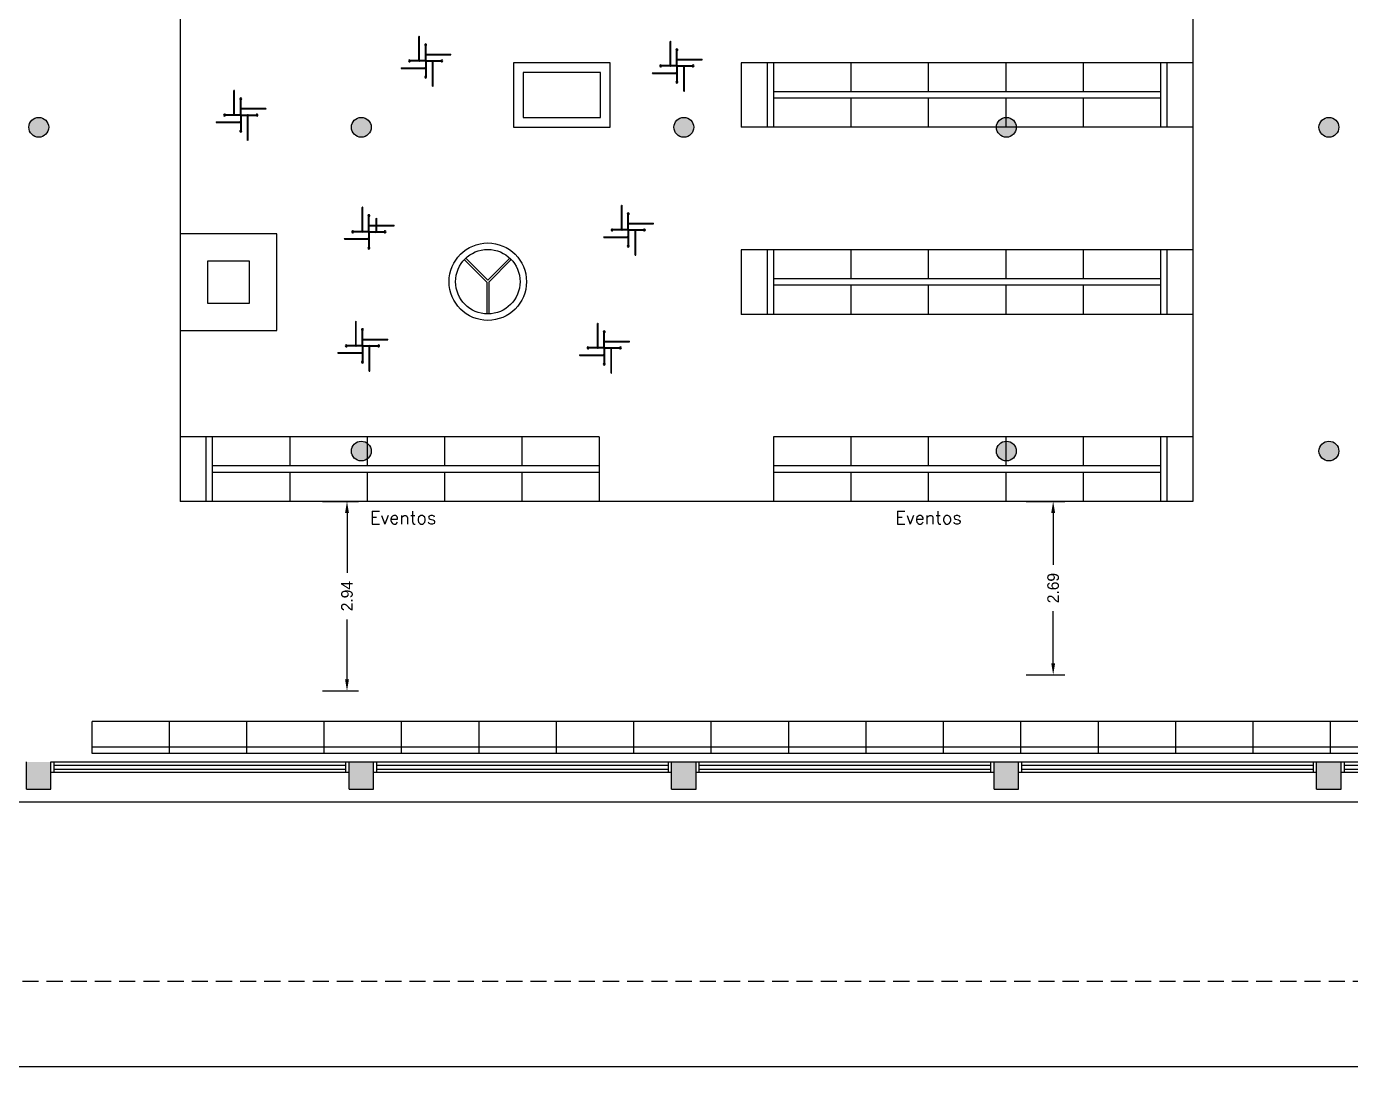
# Model space of a CAD drawing. Header units: metres. Extents: x 95 to 486, y 2972 to 3465.
# Drawn here: x 186.5 to 207.02, y 3177.5 to 3193.99 of the extents above; entities that cross this region are included whole.
import ezdxf

# ---------------------------------------------------------------- set-up
doc = ezdxf.new("R2010")
doc.units = ezdxf.units.M
doc.linetypes.add('HIDDEN', pattern=[0.375, 0.25, -0.125])
for name, color, linetype in [('0_HOJA-CARATULA', 7, 'Continuous'), ('0_MUROS', 7, 'Continuous'), ('0_PUERTAS-VENTANAS', 3, 'Continuous'), ('C_COTAS', 5, 'Continuous'), ('E_GONDOLAS', 1, 'Continuous'), ('T_TEXTOS', 3, 'Continuous')]:
    doc.layers.add(name, color=color, linetype=linetype)
doc.styles.add('ROMANS', font='romans.shx', dxfattribs={"width": 0.8, "height": 0.15})
doc.dimstyles.new('STANDARD$0', dxfattribs={"dimtxt": 0.2, "dimasz": 0.18, "dimexe": 0.18, "dimexo": 0.0625, "dimgap": 0.09, "dimtad": 0, "dimzin": 0, "dimdsep": 46, "dimtxsty": 'ROMANS', "dimblk": 'OBLIQUE', "dimsah": 1, "dimcen": 0.09, "dimse1": 1, "dimse2": 1, "dimadec": 0, "dimazin": 0, "dimtfac": 1, "dimtofl": 0, "dimtmove": 0, "dimatfit": 3, "dimldrblk": 'OBLIQUE', "dimfxl": 1, "dimtolj": 1, "dimtzin": 0, "dimarcsym": 0})

# ---------------------------------------------------------------- blocks, each defined once
blk = doc.blocks.new('*D213')
at = {"layer": 'C_COTAS', "color": 0, "lineweight": -2, "transparency": 16777216}
for p, q in [((191.085, 3186.624), (191.645, 3186.624)), ((191.465, 3186.444), (191.465, 3185.514)), ((191.465, 3183.864), (191.465, 3184.794)), ((191.085, 3183.684), (191.645, 3183.684))]:
    blk.add_line(p, q, dxfattribs=at)
at = {"layer": 'C_COTAS', "color": 0, "transparency": 16777216}
for points in [[(191.435, 3186.444), (191.495, 3186.444), (191.465, 3186.624)], [(191.435, 3183.864), (191.495, 3183.864), (191.465, 3183.684)]]:
    blk.add_solid(points, dxfattribs=at)
at = {"layer": 'DEFPOINTS', "color": 0, "transparency": 16777216}
for p in [(191.023, 3186.624), (191.023, 3183.684), (191.465, 3183.684)]:
    blk.add_point(p, dxfattribs=at)
at = {"layer": 'C_COTAS', "color": 0, "transparency": 16777216, "insert": (191.465, 3185.154), "char_height": 0.18, "attachment_point": 5, "rotation": 90}
blk.add_mtext('\\A1;2.94', dxfattribs=at)
blk = doc.blocks.new('*D214')
at = {"layer": 'C_COTAS', "color": 0, "lineweight": -2, "transparency": 16777216}
for p, q in [((201.995, 3186.624), (202.592, 3186.624)), ((202.412, 3186.444), (202.412, 3185.639)), ((202.412, 3184.114), (202.412, 3184.919)), ((201.995, 3183.934), (202.592, 3183.934))]:
    blk.add_line(p, q, dxfattribs=at)
at = {"layer": 'C_COTAS', "color": 0, "transparency": 16777216}
for points in [[(202.382, 3186.444), (202.442, 3186.444), (202.412, 3186.624)], [(202.382, 3184.114), (202.442, 3184.114), (202.412, 3183.934)]]:
    blk.add_solid(points, dxfattribs=at)
at = {"layer": 'DEFPOINTS', "color": 0, "transparency": 16777216}
for p in [(201.932, 3186.624), (202.412, 3186.624), (201.932, 3183.934)]:
    blk.add_point(p, dxfattribs=at)
at = {"layer": 'C_COTAS', "color": 0, "transparency": 16777216, "insert": (202.412, 3185.279), "char_height": 0.18, "attachment_point": 5, "rotation": 90}
blk.add_mtext('\\A1;2.69', dxfattribs=at)

msp = doc.modelspace()

# ---------------------------------------------------------------- hatches: boundary and pattern name
at = {"layer": '0_MUROS'}
h = msp.add_hatch(color=256, dxfattribs=at)
h.paths.add_polyline_path([(186.5321, 3192.4236, 1), (186.8401, 3192.4236, 1)])
h.paths.add_polyline_path([(186.5321, 3197.1436, 1), (186.8401, 3197.1436, 1)])
h.paths.add_polyline_path([(191.5321, 3192.4236, 1), (191.8401, 3192.4236, 1)])
h.paths.add_polyline_path([(196.5321, 3192.4236, 1), (196.8401, 3192.4236, 1)])
h = msp.add_hatch(color=256, dxfattribs=at)
h.paths.add_polyline_path([(191.7761, 3187.5286, 0.6113715), (191.5321, 3187.4036, 0.6113715), (191.7761, 3187.2787)])
h.paths.add_polyline_path([(201.6761, 3187.5573, 0.3953067), (201.5321, 3187.4036, 0.3953067), (201.6761, 3187.2499)])
h.paths.add_polyline_path([(191.7761, 3187.5286), (191.7761, 3187.2787, 0.2411787), (191.8401, 3187.4036, 0.2411787)])
h.paths.add_polyline_path([(201.6761, 3187.5573), (201.6761, 3187.2499, 0.4333766), (201.8401, 3187.4036, 0.4333766)])
h.paths.add_polyline_path([(201.8401, 3192.4236), (201.5321, 3192.4236, 1)])
h.paths.add_polyline_path([(206.5321, 3192.4236, 1), (206.8401, 3192.4236, 1)])
h.paths.add_polyline_path([(201.6761, 3192.5773), (201.6761, 3192.4236), (201.8401, 3192.4236, 0.4333766)])
h.paths.add_polyline_path([(206.8401, 3187.4036, 1), (206.5321, 3187.4036, 1)])
h.paths.add_polyline_path([(201.6761, 3192.5773, 0.3953067), (201.5321, 3192.4236), (201.6761, 3192.4236)])
h = msp.add_hatch(color=256, dxfattribs=at)
h.paths.add_polyline_path([(186.8761, 3182.5836), (186.4961, 3182.5836), (186.4961, 3182.1636), (186.8761, 3182.1636)])
h.paths.add_polyline_path([(191.8761, 3182.5836), (191.4961, 3182.5836), (191.4961, 3182.1636), (191.8761, 3182.1636)])
h.paths.add_polyline_path([(196.8761, 3182.5836), (196.4961, 3182.5836), (196.4961, 3182.1636), (196.8761, 3182.1636)])
h.paths.add_polyline_path([(201.8761, 3182.5836), (201.4961, 3182.5836), (201.4961, 3182.1636), (201.8761, 3182.1636)])
h.paths.add_polyline_path([(206.8761, 3182.5836), (206.4961, 3182.5836), (206.4961, 3182.1636), (206.8761, 3182.1636)])

# ---------------------------------------------------------------- linework, layer by layer
at = {"layer": '0_HOJA-CARATULA'}
msp.add_circle((196.2281, 3222.4589), 101.1095, dxfattribs=at)
at = {"layer": '0_MUROS', "color": 5}
for p, q in [((188.8761, 3205.0236), (188.8761, 3186.6236)), ((204.5761, 3205.0236), (204.5761, 3186.6236)), ((204.5761, 3186.6236), (188.8761, 3186.6236))]:
    msp.add_line(p, q, dxfattribs=at)
at = {"layer": '0_MUROS'}
for p, q in [((186.4961, 3182.1636), (186.4961, 3182.5836)), ((186.8761, 3182.1636), (186.8761, 3182.5836)), ((186.9261, 3182.4236), (186.9261, 3182.5836)), ((191.4461, 3182.4236), (191.4461, 3182.5836)), ((191.4961, 3182.5836), (191.8761, 3182.5836)), ((191.4961, 3182.1636), (191.4961, 3182.5836)), ((191.8761, 3182.1636), (191.8761, 3182.5836)), ((191.9261, 3182.4236), (191.9261, 3182.5836)), ((196.4461, 3182.4236), (196.4461, 3182.5836)), ((196.4961, 3182.5836), (196.8761, 3182.5836)), ((196.4961, 3182.1636), (196.4961, 3182.5836)), ((196.8761, 3182.1636), (196.8761, 3182.5836)), ((196.9261, 3182.4236), (196.9261, 3182.5836)), ((201.4461, 3182.4236), (201.4461, 3182.5836)), ((201.4961, 3182.5836), (201.8761, 3182.5836)), ((201.4961, 3182.1636), (201.4961, 3182.5836)), ((201.8761, 3182.1636), (201.8761, 3182.5836)), ((201.9261, 3182.4236), (201.9261, 3182.5836)), ((206.4461, 3182.4236), (206.4461, 3182.5836)), ((206.4961, 3182.5836), (206.8761, 3182.5836)), ((206.4961, 3182.1636), (206.4961, 3182.5836)), ((206.8761, 3182.1636), (206.8761, 3182.5836)), ((206.9261, 3182.4236), (206.9261, 3182.5836)), ((186.4961, 3182.1636), (186.8761, 3182.1636)), ((191.4961, 3182.1636), (191.8761, 3182.1636)), ((196.4961, 3182.1636), (196.8761, 3182.1636)), ((201.4961, 3182.1636), (201.8761, 3182.1636)), ((206.4961, 3182.1636), (206.8761, 3182.1636))]:
    msp.add_line(p, q, dxfattribs=at)
at = {"layer": '0_MUROS', "color": 2}
msp.add_line((171.9461, 3181.9636), (211.6561, 3181.9636), dxfattribs=at)
at = {"layer": '0_MUROS', "color": 2, "linetype": 'HIDDEN'}
msp.add_line((170.308, 3179.1836), (216.8061, 3179.1836), dxfattribs=at)
at = {"layer": '0_MUROS', "color": 4}
msp.add_line((138.4561, 3177.8636), (234.8661, 3177.8636), dxfattribs=at)
at = {"layer": '0_MUROS'}
for centre in [(186.6861, 3192.4236), (191.6861, 3192.4236), (196.6861, 3192.4236), (201.6861, 3192.4236), (206.6861, 3192.4236), (191.6861, 3187.4036), (201.6861, 3187.4036), (206.6861, 3187.4036)]:
    msp.add_circle(centre, 0.154, dxfattribs=at)
at = {"layer": '0_PUERTAS-VENTANAS'}
for p, q in [((186.8761, 3182.5836), (191.4961, 3182.5836)), ((186.8761, 3182.4236), (191.4961, 3182.4236)), ((186.9261, 3182.5336), (191.4461, 3182.5336)), ((186.9261, 3182.4736), (191.4461, 3182.4736)), ((191.8761, 3182.5836), (196.4961, 3182.5836)), ((191.8761, 3182.4236), (196.4961, 3182.4236)), ((191.9261, 3182.5336), (196.4461, 3182.5336)), ((191.9261, 3182.4736), (196.4461, 3182.4736)), ((196.8761, 3182.5836), (201.4961, 3182.5836)), ((196.8761, 3182.4236), (201.4961, 3182.4236)), ((196.9261, 3182.5336), (201.4461, 3182.5336)), ((196.9261, 3182.4736), (201.4461, 3182.4736)), ((201.8761, 3182.5836), (206.4961, 3182.5836)), ((201.8761, 3182.4236), (206.4961, 3182.4236)), ((201.9261, 3182.5336), (206.4461, 3182.5336)), ((201.9261, 3182.4736), (206.4461, 3182.4736)), ((206.8761, 3182.5836), (211.4961, 3182.5836)), ((206.8761, 3182.4236), (211.4961, 3182.4236)), ((206.9261, 3182.5336), (211.4461, 3182.5336)), ((206.9261, 3182.4736), (211.4461, 3182.4736))]:
    msp.add_line(p, q, dxfattribs=at)
at = {"layer": 'E_GONDOLAS'}
for p, q in [((192.5794, 3193.4574), (192.5794, 3193.832)), ((192.5894, 3193.4674), (192.5894, 3193.8347)), ((192.6794, 3193.4574), (192.6794, 3193.7033)), ((192.6894, 3193.5574), (192.6894, 3193.7033)), ((196.4742, 3193.3802), (196.4742, 3193.7548)), ((196.4842, 3193.3902), (196.4842, 3193.7575)), ((192.6894, 3193.5574), (193.074, 3193.5574)), ((192.6894, 3193.4574), (192.6894, 3193.5374)), ((192.6994, 3193.5474), (193.0767, 3193.5474)), ((196.5742, 3193.3802), (196.5742, 3193.6261)), ((196.5842, 3193.4802), (196.5842, 3193.6261)), ((192.3022, 3193.3474), (192.6694, 3193.3474)), ((192.3049, 3193.3374), (192.6794, 3193.3374)), ((192.5794, 3193.4574), (192.4335, 3193.4574)), ((192.6794, 3193.4474), (192.4335, 3193.4474)), ((192.6794, 3193.4574), (192.5994, 3193.4574)), ((192.6794, 3193.4474), (192.6894, 3193.4574)), ((192.6894, 3193.4474), (192.6794, 3193.4574)), ((192.6794, 3193.4474), (192.6794, 3193.3574)), ((192.6794, 3193.3374), (192.6794, 3193.2015)), ((192.6894, 3193.4574), (192.9354, 3193.4574)), ((192.6894, 3193.4474), (192.7794, 3193.4474)), ((192.6894, 3193.4474), (192.6894, 3193.2015)), ((192.7894, 3193.0601), (192.7894, 3193.4374)), ((192.7994, 3193.4474), (192.9354, 3193.4474)), ((192.7994, 3193.0628), (192.7994, 3193.4474)), ((196.4742, 3193.3802), (196.3283, 3193.3802)), ((196.5742, 3193.3702), (196.3283, 3193.3702)), ((196.5742, 3193.3802), (196.4942, 3193.3802)), ((196.5742, 3193.3702), (196.5842, 3193.3802)), ((196.5842, 3193.3702), (196.5742, 3193.3802)), ((196.5742, 3193.3702), (196.5742, 3193.2802)), ((196.5842, 3193.4802), (196.9687, 3193.4802)), ((196.5842, 3193.3802), (196.5842, 3193.4602)), ((196.5842, 3193.3802), (196.8301, 3193.3802)), ((196.5842, 3193.3702), (196.6742, 3193.3702)), ((196.5842, 3193.3702), (196.5842, 3193.1243)), ((196.5942, 3193.4702), (196.9715, 3193.4702)), ((196.6842, 3192.9829), (196.6842, 3193.3602)), ((196.6942, 3193.3702), (196.8301, 3193.3702)), ((196.6942, 3192.9856), (196.6942, 3193.3702)), ((197.5761, 3193.4236), (197.5761, 3192.4236)), ((204.5761, 3193.4236), (197.5761, 3193.4236)), ((197.5761, 3193.4236), (197.5761, 3192.4236)), ((199.2761, 3193.4236), (199.2761, 3192.9736)), ((200.4761, 3193.4236), (200.4761, 3192.9736)), ((201.6761, 3193.4236), (201.6761, 3192.9736)), ((202.8761, 3193.4236), (202.8761, 3192.9736)), ((204.5761, 3193.4236), (204.5761, 3192.4236)), ((196.1969, 3193.2702), (196.5642, 3193.2702)), ((196.1996, 3193.2602), (196.5742, 3193.2602)), ((196.5742, 3193.2602), (196.5742, 3193.1243)), ((189.713, 3192.6187), (189.713, 3192.9933)), ((189.723, 3192.6287), (189.723, 3192.996)), ((199.2761, 3192.8736), (199.2761, 3192.4236)), ((200.4761, 3192.8736), (200.4761, 3192.4236)), ((201.6761, 3192.8736), (201.6761, 3192.4236)), ((202.8761, 3192.8736), (202.8761, 3192.4236)), ((189.813, 3192.6187), (189.813, 3192.8646)), ((189.823, 3192.7187), (189.823, 3192.8646)), ((189.823, 3192.7187), (190.2076, 3192.7187)), ((189.823, 3192.6187), (189.823, 3192.6987)), ((189.833, 3192.7087), (190.2103, 3192.7087)), ((189.4357, 3192.5087), (189.803, 3192.5087)), ((189.4384, 3192.4987), (189.813, 3192.4987)), ((189.713, 3192.6187), (189.5671, 3192.6187)), ((189.813, 3192.6087), (189.5671, 3192.6087)), ((189.813, 3192.6187), (189.733, 3192.6187)), ((189.813, 3192.6087), (189.823, 3192.6187)), ((189.823, 3192.6087), (189.813, 3192.6187)), ((189.813, 3192.6087), (189.813, 3192.5187)), ((189.813, 3192.4987), (189.813, 3192.3628)), ((189.823, 3192.6187), (190.0689, 3192.6187)), ((189.823, 3192.6087), (189.913, 3192.6087)), ((189.823, 3192.6087), (189.823, 3192.3628)), ((189.923, 3192.2214), (189.923, 3192.5987)), ((189.933, 3192.6087), (190.0689, 3192.6087)), ((189.933, 3192.2241), (189.933, 3192.6087)), ((204.5761, 3192.4236), (197.5761, 3192.4236)), ((191.6995, 3190.8078), (191.6995, 3191.1824)), ((191.7095, 3190.8178), (191.7095, 3191.1851)), ((191.7995, 3190.8078), (191.7995, 3191.0537)), ((191.8095, 3190.9078), (191.8095, 3191.0537)), ((195.7197, 3190.8366), (195.7197, 3191.2112)), ((195.7297, 3190.8466), (195.7297, 3191.2139)), ((195.8197, 3190.8366), (195.8197, 3191.0825)), ((195.8297, 3190.9366), (195.8297, 3191.0825)), ((191.8095, 3190.9078), (192.1941, 3190.9078)), ((191.8095, 3190.8078), (191.8095, 3190.8878)), ((191.8195, 3190.8978), (192.1968, 3190.8978)), ((191.9095, 3191.0105), (191.9095, 3190.7878)), ((191.9195, 3191.0132), (191.9195, 3190.7978)), ((195.7197, 3190.8366), (195.5738, 3190.8366)), ((195.8197, 3190.8266), (195.5738, 3190.8266)), ((195.8197, 3190.8366), (195.7397, 3190.8366)), ((195.8197, 3190.8266), (195.8297, 3190.8366)), ((195.8297, 3190.8266), (195.8197, 3190.8366)), ((195.8197, 3190.8266), (195.8197, 3190.7366)), ((195.8297, 3190.9366), (196.2143, 3190.9366)), ((195.8297, 3190.8366), (195.8297, 3190.9166)), ((195.8297, 3190.8366), (196.0756, 3190.8366)), ((195.8297, 3190.8266), (195.9197, 3190.8266)), ((195.8297, 3190.8266), (195.8297, 3190.5807)), ((195.8397, 3190.9266), (196.217, 3190.9266)), ((195.9297, 3190.4393), (195.9297, 3190.8166)), ((195.9397, 3190.8266), (196.0756, 3190.8266)), ((195.9397, 3190.4421), (195.9397, 3190.8266)), ((191.4222, 3190.6978), (191.7895, 3190.6978)), ((191.425, 3190.6878), (191.7995, 3190.6878)), ((191.6995, 3190.8078), (191.5536, 3190.8078)), ((191.7995, 3190.7978), (191.5536, 3190.7978)), ((191.7995, 3190.8078), (191.7195, 3190.8078)), ((191.7995, 3190.7978), (191.8095, 3190.8078)), ((191.8095, 3190.7978), (191.7995, 3190.8078)), ((191.7995, 3190.7978), (191.7995, 3190.7078)), ((191.7995, 3190.6878), (191.7995, 3190.5519)), ((191.8095, 3190.8078), (192.0554, 3190.8078)), ((191.8095, 3190.7978), (191.8995, 3190.7978)), ((191.8095, 3190.7978), (191.8095, 3190.5519)), ((191.9195, 3190.7978), (192.0554, 3190.7978)), ((195.4424, 3190.7266), (195.8097, 3190.7266)), ((195.4451, 3190.7166), (195.8197, 3190.7166)), ((195.8197, 3190.7166), (195.8197, 3190.5807)), ((197.5761, 3190.5236), (197.5761, 3189.5236)), ((204.5761, 3190.5236), (197.5761, 3190.5236)), ((197.5761, 3190.5236), (197.5761, 3189.5236)), ((199.2761, 3190.5236), (199.2761, 3190.0736)), ((200.4761, 3190.5236), (200.4761, 3190.0736)), ((201.6761, 3190.5236), (201.6761, 3190.0736)), ((202.8761, 3190.5236), (202.8761, 3190.0736)), ((204.5761, 3190.5236), (204.5761, 3189.5236)), ((193.6326, 3190.0236), (193.2835, 3190.3728)), ((193.6476, 3190.051), (193.3047, 3190.394)), ((193.6476, 3190.051), (193.9906, 3190.394)), ((193.6626, 3190.0236), (194.0118, 3190.3728)), ((193.6326, 3190.0236), (193.6326, 3189.5298)), ((193.6626, 3190.0236), (193.6626, 3189.5298)), ((199.2761, 3189.9736), (199.2761, 3189.5236)), ((200.4761, 3189.9736), (200.4761, 3189.5236)), ((201.6761, 3189.9736), (201.6761, 3189.5236)), ((202.8761, 3189.9736), (202.8761, 3189.5236)), ((191.5993, 3189.0395), (191.5993, 3189.4141)), ((191.6093, 3189.0495), (191.6093, 3189.4168)), ((195.3473, 3189.0072), (195.3473, 3189.3818)), ((195.3573, 3189.0172), (195.3573, 3189.3845)), ((204.5761, 3189.5236), (197.5761, 3189.5236)), ((191.6993, 3189.0395), (191.6993, 3189.2854)), ((191.7093, 3189.1395), (191.7093, 3189.2854)), ((195.4473, 3189.0072), (195.4473, 3189.2531)), ((195.4573, 3189.1072), (195.4573, 3189.2531)), ((191.5993, 3189.0395), (191.4534, 3189.0395)), ((191.6993, 3189.0295), (191.4534, 3189.0295)), ((191.6993, 3189.0395), (191.6193, 3189.0395)), ((191.6993, 3189.0295), (191.7093, 3189.0395)), ((191.7093, 3189.0295), (191.6993, 3189.0395)), ((191.6993, 3189.0295), (191.6993, 3188.9395)), ((191.7093, 3189.1395), (192.0939, 3189.1395)), ((191.7093, 3189.0395), (191.7093, 3189.1195)), ((191.7093, 3189.0395), (191.9552, 3189.0395)), ((191.7093, 3189.0295), (191.7993, 3189.0295)), ((191.7093, 3189.0295), (191.7093, 3188.7836)), ((191.7193, 3189.1295), (192.0966, 3189.1295)), ((191.8093, 3188.6422), (191.8093, 3189.0195)), ((191.8193, 3189.0295), (191.9552, 3189.0295)), ((191.8193, 3188.6449), (191.8193, 3189.0295)), ((195.3473, 3189.0072), (195.2014, 3189.0072)), ((195.4473, 3188.9972), (195.2014, 3188.9972)), ((195.4473, 3189.0072), (195.3673, 3189.0072)), ((195.4573, 3188.9972), (195.4473, 3189.0072)), ((195.4473, 3188.9972), (195.4573, 3189.0072)), ((195.4473, 3188.9972), (195.4473, 3188.9072)), ((195.4573, 3189.1072), (195.8418, 3189.1072)), ((195.4573, 3189.0072), (195.4573, 3189.0872)), ((195.4573, 3189.0072), (195.7032, 3189.0072)), ((195.4573, 3188.9972), (195.4573, 3188.7513)), ((195.4573, 3188.9972), (195.5473, 3188.9972)), ((195.4673, 3189.0972), (195.8446, 3189.0972)), ((195.5573, 3188.6099), (195.5573, 3188.9872)), ((195.5673, 3188.6126), (195.5673, 3188.9972)), ((195.5673, 3188.9972), (195.7032, 3188.9972)), ((191.322, 3188.9295), (191.6893, 3188.9295)), ((191.3247, 3188.9195), (191.6993, 3188.9195)), ((191.6993, 3188.9195), (191.6993, 3188.7836)), ((195.07, 3188.8972), (195.4373, 3188.8972)), ((195.0727, 3188.8872), (195.4473, 3188.8872)), ((195.4473, 3188.8872), (195.4473, 3188.7513)), ((195.3761, 3187.6236), (188.8761, 3187.6236)), ((188.8761, 3187.6236), (188.8761, 3186.6236)), ((190.5761, 3187.6236), (190.5761, 3187.1736)), ((191.7761, 3187.6236), (191.7761, 3187.1736)), ((192.9761, 3187.6236), (192.9761, 3187.1736)), ((194.1761, 3187.6236), (194.1761, 3187.1736)), ((195.3761, 3187.6236), (195.3761, 3186.6236)), ((198.0761, 3187.6236), (198.0761, 3186.6236)), ((204.5761, 3187.6236), (198.0761, 3187.6236)), ((198.0761, 3187.6236), (198.0761, 3186.6236)), ((199.2761, 3187.6236), (199.2761, 3187.1736)), ((200.4761, 3187.6236), (200.4761, 3187.1736)), ((201.6761, 3187.6236), (201.6761, 3187.1736)), ((202.8761, 3187.6236), (202.8761, 3187.1736)), ((204.5761, 3187.6236), (204.5761, 3186.6236)), ((190.5761, 3187.0736), (190.5761, 3186.6236)), ((191.7761, 3187.0736), (191.7761, 3186.6236)), ((192.9761, 3187.0736), (192.9761, 3186.6236)), ((194.1761, 3187.0736), (194.1761, 3186.6236)), ((199.2761, 3187.0736), (199.2761, 3186.6236)), ((200.4761, 3187.0736), (200.4761, 3186.6236)), ((201.6761, 3187.0736), (201.6761, 3186.6236)), ((202.8761, 3187.0736), (202.8761, 3186.6236)), ((195.3761, 3186.6236), (188.8761, 3186.6236)), ((204.5761, 3186.6236), (198.0761, 3186.6236)), ((197.1118, 3183.2121), (187.5118, 3183.2121)), ((187.5118, 3182.7121), (187.5118, 3183.2121)), ((188.7118, 3182.7121), (188.7118, 3183.2121)), ((189.9118, 3182.7121), (189.9118, 3183.2121)), ((191.1118, 3182.7121), (191.1118, 3183.2121)), ((192.3118, 3182.7121), (192.3118, 3183.2121)), ((193.5118, 3182.7121), (193.5118, 3183.2121)), ((194.7118, 3182.7121), (194.7118, 3183.2121)), ((211.5118, 3183.2121), (195.9118, 3183.2121)), ((195.9118, 3182.7121), (195.9118, 3183.2121)), ((195.9118, 3182.7121), (195.9118, 3183.2121)), ((197.1118, 3182.7121), (197.1118, 3183.2121)), ((197.1118, 3182.7121), (197.1118, 3183.2121)), ((198.3118, 3182.7121), (198.3118, 3183.2121)), ((199.5118, 3182.7121), (199.5118, 3183.2121)), ((200.7118, 3182.7121), (200.7118, 3183.2121)), ((201.9118, 3182.7121), (201.9118, 3183.2121)), ((203.1118, 3182.7121), (203.1118, 3183.2121)), ((204.3118, 3182.7121), (204.3118, 3183.2121)), ((205.5118, 3182.7121), (205.5118, 3183.2121)), ((206.7118, 3182.7121), (206.7118, 3183.2121)), ((197.1118, 3182.8121), (187.5118, 3182.8121)), ((211.5118, 3182.8121), (195.9118, 3182.8121)), ((197.1118, 3182.7121), (187.5118, 3182.7121)), ((211.5118, 3182.7121), (195.9118, 3182.7121))]:
    msp.add_line(p, q, dxfattribs=at)
at = {"layer": 'E_GONDOLAS', "color": 3}
for p, q in [((197.9761, 3193.4236), (197.9761, 3192.4236)), ((198.0761, 3193.4236), (198.0761, 3192.4236)), ((204.0761, 3193.4236), (204.0761, 3192.4236)), ((204.1761, 3193.4236), (204.1761, 3192.4236)), ((204.0761, 3192.9736), (198.0761, 3192.9736)), ((204.0761, 3192.8736), (198.0761, 3192.8736)), ((197.9761, 3190.5236), (197.9761, 3189.5236)), ((198.0761, 3190.5236), (198.0761, 3189.5236)), ((204.0761, 3190.5236), (204.0761, 3189.5236)), ((204.1761, 3190.5236), (204.1761, 3189.5236)), ((204.0761, 3190.0736), (198.0761, 3190.0736)), ((204.0761, 3189.9736), (198.0761, 3189.9736)), ((189.2761, 3187.6236), (189.2761, 3186.6236)), ((189.3761, 3187.6236), (189.3761, 3186.6236)), ((195.3761, 3187.6236), (195.3761, 3186.6236)), ((198.0761, 3187.6236), (198.0761, 3186.6236)), ((204.0761, 3187.6236), (204.0761, 3186.6236)), ((204.1761, 3187.6236), (204.1761, 3186.6236)), ((195.3761, 3187.1736), (189.3761, 3187.1736)), ((204.0761, 3187.1736), (198.0761, 3187.1736)), ((195.3761, 3187.0736), (189.3761, 3187.0736)), ((204.0761, 3187.0736), (198.0761, 3187.0736))]:
    msp.add_line(p, q, dxfattribs=at)
at = {"layer": 'E_GONDOLAS'}
for points in [[(194.0455, 3192.4236), (195.5455, 3192.4236), (195.5455, 3193.4236), (194.0455, 3193.4236)], [(194.1955, 3192.5736), (195.3955, 3192.5736), (195.3955, 3193.2736), (194.1955, 3193.2736)], [(188.8761, 3189.2736), (190.3761, 3189.2736), (190.3761, 3190.7736), (188.8761, 3190.7736)], [(189.3011, 3189.6986), (189.9511, 3189.6986), (189.9511, 3190.3486), (189.3011, 3190.3486)]]:
    msp.add_lwpolyline(points, close=True, dxfattribs=at)
for radius in [0.6, 0.5]:
    msp.add_circle((193.6476, 3190.0298), radius, dxfattribs=at)
for centre, radius, start, end in [((192.6894, 3193.4474), 0.4, 104.47751, 105.96201), ((192.6844, 3193.7034), 0.0152, 289.16494, 250.83506), ((192.6844, 3193.4524), 0.251, 88.85836, 91.14164), ((196.5842, 3193.3702), 0.4, 104.47751, 105.96201), ((192.6894, 3193.5474), 0.01, 90, 180), ((192.6994, 3193.5374), 0.01, 90, 180), ((192.6894, 3193.4474), 0.4, 14.47751, 15.96201), ((196.5792, 3193.6261), 0.0152, 289.16494, 250.83506), ((196.5792, 3193.3752), 0.251, 88.85836, 91.14164), ((192.6894, 3193.4474), 0.4, 194.47751, 195.96201), ((192.4335, 3193.4524), 0.0152, 19.16494, 340.83506), ((192.6844, 3193.4524), 0.251, 178.85836, 181.14164), ((192.5894, 3193.4574), 0.01, 180, 270), ((192.5994, 3193.4674), 0.01, 180, 270), ((192.6694, 3193.3574), 0.01, 270, 0), ((192.6794, 3193.3474), 0.01, 270, 0), ((192.7794, 3193.4374), 0.01, 0, 90), ((192.7894, 3193.4474), 0.01, 0, 90), ((192.9354, 3193.4524), 0.0152, 199.16494, 160.83506), ((192.6844, 3193.4524), 0.251, 358.85836, 1.14164), ((196.3282, 3193.3752), 0.0152, 19.16494, 340.83506), ((196.5792, 3193.3752), 0.251, 178.85836, 181.14164), ((196.4842, 3193.3802), 0.01, 180, 270), ((196.4942, 3193.3902), 0.01, 180, 270), ((196.5642, 3193.2802), 0.01, 270, 0), ((196.5842, 3193.4702), 0.01, 90, 180), ((196.5942, 3193.4602), 0.01, 90, 180), ((196.6742, 3193.3602), 0.01, 0, 90), ((196.6842, 3193.3702), 0.01, 0, 90), ((196.8301, 3193.3752), 0.0152, 199.16494, 160.83506), ((196.5792, 3193.3752), 0.251, 358.85836, 1.14164), ((196.5842, 3193.3702), 0.4, 14.47751, 15.96201), ((192.6844, 3193.2015), 0.0152, 109.16494, 70.83506), ((192.6844, 3193.4524), 0.251, 268.85836, 271.14164), ((196.5842, 3193.3702), 0.4, 194.47751, 195.96201), ((196.5792, 3193.1242), 0.0152, 109.16494, 70.83506), ((196.5742, 3193.2702), 0.01, 270, 0), ((196.5792, 3193.3752), 0.251, 268.85836, 271.14164), ((189.823, 3192.6087), 0.4, 104.47751, 105.96201), ((189.818, 3192.8646), 0.0152, 289.16494, 250.83506), ((192.6894, 3193.4474), 0.4, 284.47751, 285.96201), ((196.5842, 3193.3702), 0.4, 284.47751, 285.96201), ((189.818, 3192.6137), 0.251, 88.85836, 91.14164), ((189.823, 3192.7087), 0.01, 90, 180), ((189.833, 3192.6987), 0.01, 90, 180), ((189.823, 3192.6087), 0.4, 14.47751, 15.96201), ((189.823, 3192.6087), 0.4, 194.47751, 195.96201), ((189.5671, 3192.6137), 0.0152, 19.16494, 340.83506), ((189.818, 3192.6137), 0.251, 178.85836, 181.14164), ((189.723, 3192.6187), 0.01, 180, 270), ((189.733, 3192.6287), 0.01, 180, 270), ((189.803, 3192.5187), 0.01, 270, 0), ((189.813, 3192.5087), 0.01, 270, 0), ((189.913, 3192.5987), 0.01, 0, 90), ((189.923, 3192.6087), 0.01, 0, 90), ((190.069, 3192.6137), 0.0152, 199.16494, 160.83506), ((189.818, 3192.6137), 0.251, 358.85836, 1.14164), ((189.818, 3192.3627), 0.0152, 109.16494, 70.83506), ((189.818, 3192.6137), 0.251, 268.85836, 271.14164), ((189.823, 3192.6087), 0.4, 284.47751, 285.96201), ((191.8095, 3190.7978), 0.4, 104.47751, 105.96201), ((191.8045, 3191.0537), 0.0152, 289.16494, 250.83506), ((191.8045, 3190.8028), 0.251, 88.85836, 91.14164), ((195.8297, 3190.8266), 0.4, 104.47751, 105.96201), ((195.8247, 3191.0826), 0.0152, 289.16494, 250.83506), ((195.8247, 3190.8316), 0.251, 88.85836, 91.14164), ((191.5536, 3190.8028), 0.0152, 19.16494, 340.83506), ((191.7195, 3190.8178), 0.01, 180, 270), ((191.8095, 3190.8978), 0.01, 90, 180), ((191.8195, 3190.8878), 0.01, 90, 180), ((191.8095, 3191.3978), 0.4, 284.47751, 285.96201), ((192.0555, 3190.8028), 0.0152, 199.16494, 160.83506), ((191.8095, 3190.7978), 0.4, 14.47751, 15.96201), ((195.5737, 3190.8316), 0.0152, 19.16494, 340.83506), ((195.8247, 3190.8316), 0.251, 178.85836, 181.14164), ((195.7297, 3190.8366), 0.01, 180, 270), ((195.7397, 3190.8466), 0.01, 180, 270), ((195.8297, 3190.9266), 0.01, 90, 180), ((195.8397, 3190.9166), 0.01, 90, 180), ((195.9197, 3190.8166), 0.01, 0, 90), ((195.9297, 3190.8266), 0.01, 0, 90), ((196.0757, 3190.8316), 0.0152, 199.16494, 160.83506), ((195.8247, 3190.8316), 0.251, 358.85836, 1.14164), ((195.8297, 3190.8266), 0.4, 14.47751, 15.96201), ((191.8095, 3190.7978), 0.4, 194.47751, 195.96201), ((191.8045, 3190.8028), 0.251, 178.85836, 181.14164), ((191.7095, 3190.8078), 0.01, 180, 270), ((191.7895, 3190.7078), 0.01, 270, 0), ((191.7995, 3190.6978), 0.01, 270, 0), ((191.8995, 3190.7878), 0.01, 0, 90), ((191.9095, 3190.7978), 0.01, 0, 90), ((191.8045, 3190.8028), 0.251, 358.85836, 1.14164), ((195.8297, 3190.8266), 0.4, 194.47751, 195.96201), ((195.8097, 3190.7366), 0.01, 270, 0), ((195.8197, 3190.7266), 0.01, 270, 0), ((191.8045, 3190.5518), 0.0152, 109.16494, 70.83506), ((191.8045, 3190.8028), 0.251, 268.85836, 271.14164), ((195.8247, 3190.5807), 0.0152, 109.16494, 70.83506), ((195.8247, 3190.8316), 0.251, 268.85836, 271.14164), ((195.8297, 3190.8266), 0.4, 284.47751, 285.96201), ((191.7093, 3189.0295), 0.4, 104.47751, 105.96201), ((195.4573, 3188.9972), 0.4, 104.47751, 105.96201), ((191.7043, 3189.2855), 0.0152, 289.16494, 250.83506), ((191.7043, 3189.0345), 0.251, 88.85836, 91.14164), ((195.4523, 3189.2532), 0.0152, 289.16494, 250.83506), ((195.4523, 3189.0022), 0.251, 88.85836, 91.14164), ((191.4533, 3189.0345), 0.0152, 19.16494, 340.83506), ((191.7043, 3189.0345), 0.251, 178.85836, 181.14164), ((191.6093, 3189.0395), 0.01, 180, 270), ((191.6193, 3189.0495), 0.01, 180, 270), ((191.7093, 3189.1295), 0.01, 90, 180), ((191.7193, 3189.1195), 0.01, 90, 180), ((191.7993, 3189.0195), 0.01, 0, 90), ((191.8093, 3189.0295), 0.01, 0, 90), ((191.9552, 3189.0345), 0.0152, 199.16494, 160.83506), ((191.7043, 3189.0345), 0.251, 358.85836, 1.14164), ((191.7093, 3189.0295), 0.4, 14.47751, 15.96201), ((195.2013, 3189.0022), 0.0152, 19.16494, 340.83506), ((195.4523, 3189.0022), 0.251, 178.85836, 181.14164), ((195.3573, 3189.0072), 0.01, 180, 270), ((195.3673, 3189.0172), 0.01, 180, 270), ((195.4573, 3189.0972), 0.01, 90, 180), ((195.4673, 3189.0872), 0.01, 90, 180), ((195.5473, 3188.9872), 0.01, 0, 90), ((195.5573, 3188.9972), 0.01, 0, 90), ((195.7032, 3189.0022), 0.0152, 199.16494, 160.83506), ((195.4523, 3189.0022), 0.251, 358.85836, 1.14164), ((195.4573, 3188.9972), 0.4, 14.47751, 15.96201), ((191.7093, 3189.0295), 0.4, 194.47751, 195.96201), ((191.7043, 3188.7835), 0.0152, 109.16494, 70.83506), ((191.6893, 3188.9395), 0.01, 270, 0), ((191.6993, 3188.9295), 0.01, 270, 0), ((191.7043, 3189.0345), 0.251, 268.85836, 271.14164), ((195.4573, 3188.9972), 0.4, 194.47751, 195.96201), ((195.4523, 3188.7513), 0.0152, 109.16494, 70.83506), ((195.4373, 3188.9072), 0.01, 270, 0), ((195.4473, 3188.8972), 0.01, 270, 0), ((191.7093, 3189.0295), 0.4, 284.47751, 285.96201), ((195.4523, 3189.0022), 0.251, 268.85836, 271.14164), ((195.4573, 3188.9972), 0.4, 284.47751, 285.96201)]:
    msp.add_arc(centre, radius, start, end, dxfattribs=at)

# ---------------------------------------------------------------- texts
at = {"layer": 'T_TEXTOS', "style": 'ROMANS'}
for p in [(191.8204, 3186.2718), (199.9658, 3186.2718)]:
    msp.add_text('Eventos', height=0.2, dxfattribs=at).set_placement(p)

# ---------------------------------------------------------------- dimensions: what is measured, and where the dimension line sits
at = {"layer": 'C_COTAS'}
for base, p1, p2, picture, middle in [((191.4651, 3183.6836), (191.0228, 3186.6236), (191.0228, 3183.6836), '*D213', (191.4651, 3185.1536)), ((202.4117, 3186.6236), (201.9323, 3183.9336), (201.9323, 3186.6236), '*D214', (202.4117, 3185.2786))]:
    dim = msp.add_linear_dim(base=base, p1=p1, p2=p2, angle=90, dimstyle='STANDARD$0', override={"dimtxt": 0.18, "dimtxsty": 'Standard', "dimsah": 0, "dimse1": 0, "dimse2": 0}, dxfattribs=at)
    dim.commit()
    dim.dimension.update_dxf_attribs({"geometry": picture, "text_midpoint": middle})

doc.saveas('drawing.dxf')
